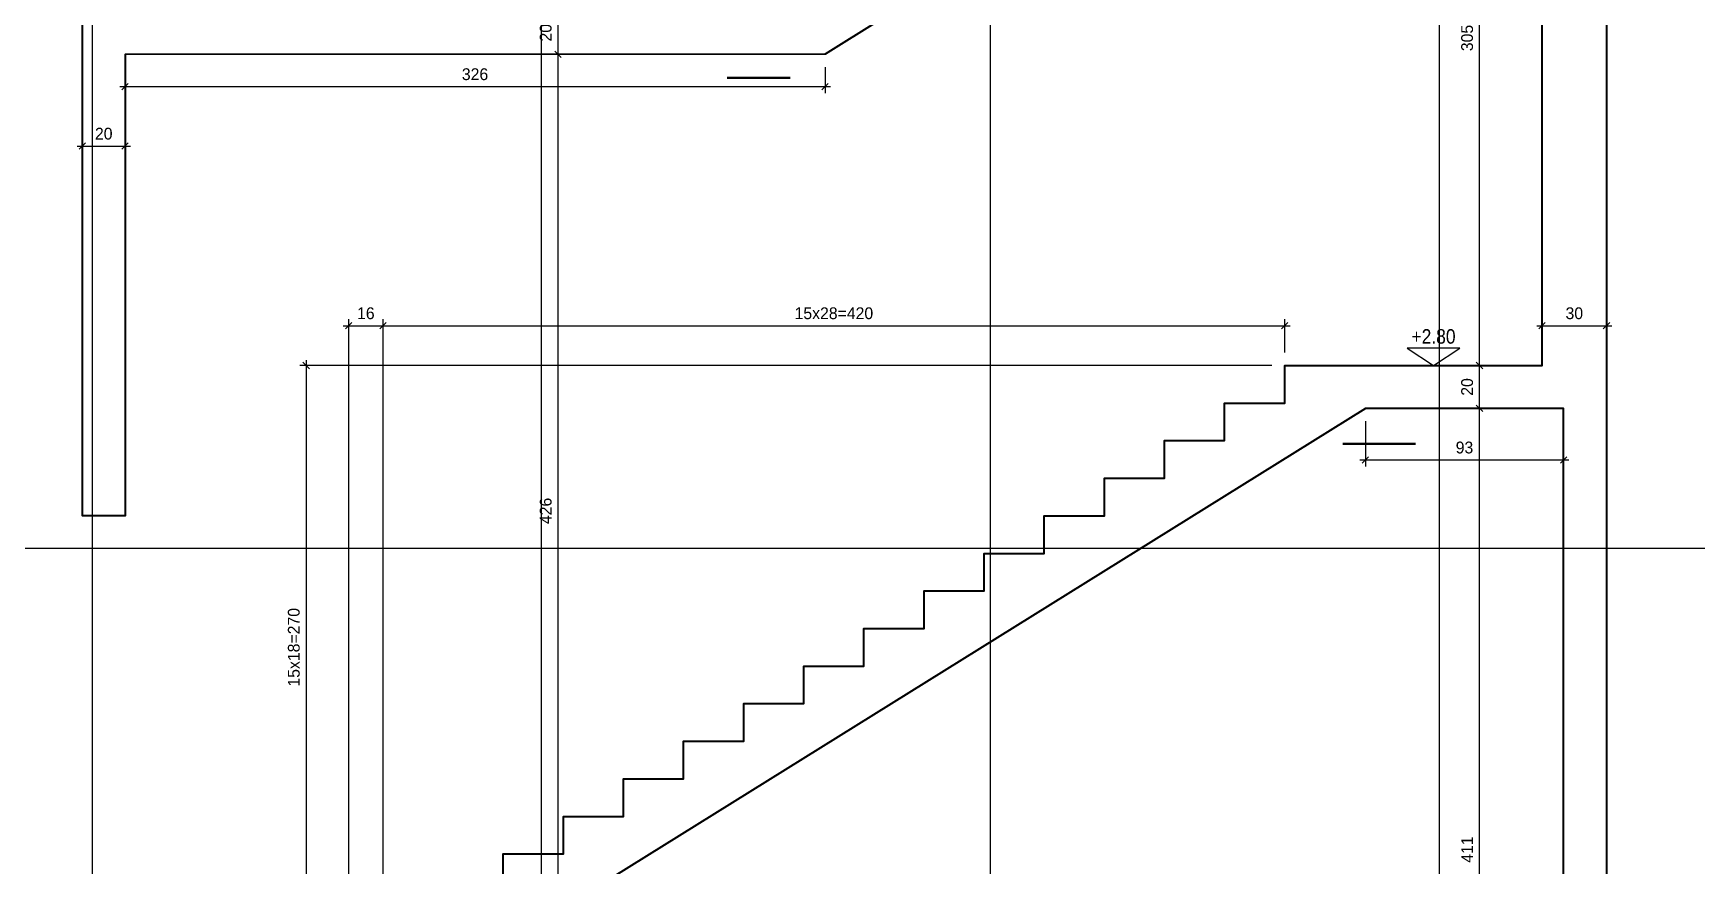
# Model space of a CAD drawing. Header units: inches. Extents: x -5298 to 11252, y 8210 to 22495.
# Drawn here: x 7306 to 8080, y 15653 to 16041 of the extents above; entities that cross this region are included whole.
import ezdxf
from ezdxf.enums import TextEntityAlignment as Align

# ---------------------------------------------------------------- set-up
doc = ezdxf.new("R2010")
doc.units = ezdxf.units.IN
doc.header["$LTSCALE"] = 11
doc.header["$MEASUREMENT"] = 0
doc.layers.get('Defpoints').update_dxf_attribs({"color": 40})
for name, color, linetype in [('BEAM', 3, 'Continuous'), ('dim-50-v', 2, 'Continuous'), ('otm-text', 1, 'Continuous'), ('P-lines', 3, 'Continuous')]:
    doc.layers.add(name, color=color, linetype=linetype)
doc.layers.add('W', color=1, linetype='Continuous', lineweight=50)
doc.layers.add('W-Conc', color=3, linetype='Continuous', lineweight=40)
doc.styles.add('danmm', font='danmm.shx', dxfattribs={"width": 0.9})
doc.styles.add('HEBTXT', font='hebtxt-weld.shx')
doc.styles.add('ROMANS', font='romans')
doc.dimstyles.new('25', dxfattribs={"dimtxt": 5.5, "dimasz": 3, "dimexe": 3, "dimexo": 6, "dimgap": 3, "dimtad": 1, "dimdec": 0, "dimrnd": 0.5, "dimtxsty": 'HEBTXT', "dimblk1": 'OBLIQUE', "dimblk2": 'OBLIQUE', "dimsah": 1, "dimcen": 1, "dimdle": 2.5, "dimclre": 9, "dimclrt": 3, "dimazin": 3, "dimtfac": 1, "dimtdec": 0, "dimtix": 1, "dimtmove": 2, "dimatfit": 3, "dimldrblk": 'OBLIQUE'})

# ---------------------------------------------------------------- blocks, each defined once
blk = doc.blocks.new('_OBLIQUE')
at = {"color": 0, "linetype": 'ByBlock'}
blk.add_line((-0.5, -0.5), (0.5, 0.5), dxfattribs=at)
blk = doc.blocks.new('*D995')
at = {"layer": 'Defpoints', "color": 0, "ltscale": 5, "transparency": 16777216}
for p in [(7979, 15866.47, -0.31), (7979.14, 15866.47), (7978.36, 15455.54, -0.31)]:
    blk.add_point(p, dxfattribs=at)
at = {"layer": 'dim-50-v', "color": 0, "lineweight": -2, "ltscale": 5, "transparency": 16777216}
blk.add_line((7979.14, 15453.04), (7979.14, 15868.97), dxfattribs=at)
at = {"layer": 'dim-50-v', "color": 9, "lineweight": -2, "ltscale": 5, "transparency": 16777216}
for p, q in [((7985, 15866.47), (7982.14, 15866.47)), ((7984.36, 15455.54), (7982.14, 15455.54))]:
    blk.add_line(p, q, dxfattribs=at)
at = {"layer": 'dim-50-v', "color": 0, "lineweight": -2, "ltscale": 5, "transparency": 16777216, "xscale": 3, "yscale": 3, "zscale": 3}
for p, rotation in [((7979.14, 15866.47), 90), ((7979.14, 15455.54), 270)]:
    blk.add_blockref('_OBLIQUE', p, dxfattribs=dict(at, rotation=rotation))
at = {"layer": 'dim-50-v', "color": 3, "ltscale": 5, "transparency": 16777216, "insert": (7973.39, 15661.01), "char_height": 5.5, "attachment_point": 5, "rotation": 90, "style": 'HEBTXT'}
blk.add_mtext('\\A1;411', dxfattribs=at)
blk = doc.blocks.new('*D996')
at = {"layer": 'Defpoints', "color": 0, "ltscale": 5, "transparency": 16777216}
for p in [(7978.61, 15886.47, -0.31), (7979.14, 15886.47), (7979, 15866.47, -0.31)]:
    blk.add_point(p, dxfattribs=at)
at = {"layer": 'dim-50-v', "color": 0, "lineweight": -2, "ltscale": 5, "transparency": 16777216}
blk.add_line((7979.14, 15863.97), (7979.14, 15888.97), dxfattribs=at)
at = {"layer": 'dim-50-v', "color": 9, "lineweight": -2, "ltscale": 5, "transparency": 16777216}
for p, q in [((7984.61, 15886.47), (7982.14, 15886.47)), ((7985, 15866.47), (7982.14, 15866.47))]:
    blk.add_line(p, q, dxfattribs=at)
at = {"layer": 'dim-50-v', "color": 0, "lineweight": -2, "ltscale": 5, "transparency": 16777216, "xscale": 3, "yscale": 3, "zscale": 3}
for p, rotation in [((7979.14, 15886.47), 90), ((7979.14, 15866.47), 270)]:
    blk.add_blockref('_OBLIQUE', p, dxfattribs=dict(at, rotation=rotation))
at = {"layer": 'dim-50-v', "color": 3, "ltscale": 5, "transparency": 16777216, "insert": (7973.39, 15876.47), "char_height": 5.5, "attachment_point": 5, "rotation": 90, "style": 'HEBTXT'}
blk.add_mtext('\\A1;20', dxfattribs=at)
blk = doc.blocks.new('*D997')
at = {"layer": 'Defpoints', "color": 0, "ltscale": 5, "transparency": 16777216}
for p in [(7974.44, 16191.5, -0.31), (7979.14, 16191.5), (7978.61, 15886.47, -0.31)]:
    blk.add_point(p, dxfattribs=at)
at = {"layer": 'dim-50-v', "color": 0, "lineweight": -2, "ltscale": 5, "transparency": 16777216}
blk.add_line((7979.14, 15883.97), (7979.14, 16194), dxfattribs=at)
at = {"layer": 'dim-50-v', "color": 9, "lineweight": -2, "ltscale": 5, "transparency": 16777216}
for p, q in [((7980.44, 16191.5), (7982.14, 16191.5)), ((7984.61, 15886.47), (7982.14, 15886.47))]:
    blk.add_line(p, q, dxfattribs=at)
at = {"layer": 'dim-50-v', "color": 0, "lineweight": -2, "ltscale": 5, "transparency": 16777216, "xscale": 3, "yscale": 3, "zscale": 3}
for p, rotation in [((7979.14, 16191.5), 90), ((7979.14, 15886.47), 270)]:
    blk.add_blockref('_OBLIQUE', p, dxfattribs=dict(at, rotation=rotation))
at = {"layer": 'dim-50-v', "color": 3, "ltscale": 5, "transparency": 16777216, "insert": (7973.39, 16038.99), "char_height": 5.5, "attachment_point": 5, "rotation": 90, "style": 'HEBTXT'}
blk.add_mtext('\\A1;305', dxfattribs=at)
blk = doc.blocks.new('MF1')
blk.add_lwpolyline([(30, 20), (0, 0), (-30, 20)], close=True)
at = {"style": 'ROMANS'}
blk.add_attdef('0', text='', height=6, dxfattribs=at).set_placement((0, 25), align=Align.CENTER)
blk = doc.blocks.new('*D1006')
at = {"layer": 'Defpoints', "color": 0, "ltscale": 5, "transparency": 16777216}
for p in [(7549.97, 16031.41), (7586.43, 16031.41, -0.31), (7636.42, 15606.07, -0.31)]:
    blk.add_point(p, dxfattribs=at)
at = {"layer": 'dim-50-v', "color": 9, "lineweight": -2, "ltscale": 5, "transparency": 16777216}
for p, q in [((7580.43, 16031.41), (7546.97, 16031.41)), ((7630.42, 15606.07), (7546.97, 15606.07))]:
    blk.add_line(p, q, dxfattribs=at)
at = {"layer": 'dim-50-v', "color": 0, "lineweight": -2, "ltscale": 5, "transparency": 16777216}
blk.add_line((7549.97, 15603.57), (7549.97, 16033.91), dxfattribs=at)
at = {"layer": 'dim-50-v', "color": 0, "lineweight": -2, "ltscale": 5, "transparency": 16777216, "xscale": 3, "yscale": 3, "zscale": 3}
for p, rotation in [((7549.97, 16031.41), 90), ((7549.97, 15606.07), 270)]:
    blk.add_blockref('_OBLIQUE', p, dxfattribs=dict(at, rotation=rotation))
at = {"layer": 'dim-50-v', "color": 3, "ltscale": 5, "transparency": 16777216, "insert": (7544.22, 15818.74), "char_height": 5.5, "attachment_point": 5, "rotation": 90, "style": 'HEBTXT'}
blk.add_mtext('\\A1;426', dxfattribs=at)
blk = doc.blocks.new('*D1007')
at = {"layer": 'Defpoints', "color": 0, "ltscale": 5, "transparency": 16777216}
for p in [(7549.97, 16051.47), (7586.43, 16051.47, -0.31), (7586.43, 16031.41, -0.31)]:
    blk.add_point(p, dxfattribs=at)
at = {"layer": 'dim-50-v', "color": 0, "lineweight": -2, "ltscale": 5, "transparency": 16777216}
blk.add_line((7549.97, 16028.91), (7549.97, 16053.97), dxfattribs=at)
at = {"layer": 'dim-50-v', "color": 9, "lineweight": -2, "ltscale": 5, "transparency": 16777216}
for p, q in [((7580.43, 16051.47), (7546.97, 16051.47)), ((7580.43, 16031.41), (7546.97, 16031.41))]:
    blk.add_line(p, q, dxfattribs=at)
at = {"layer": 'dim-50-v', "color": 0, "lineweight": -2, "ltscale": 5, "transparency": 16777216, "xscale": 3, "yscale": 3, "zscale": 3}
for p, rotation in [((7549.97, 16051.47), 90), ((7549.97, 16031.41), 270)]:
    blk.add_blockref('_OBLIQUE', p, dxfattribs=dict(at, rotation=rotation))
at = {"layer": 'dim-50-v', "color": 3, "ltscale": 5, "transparency": 16777216, "insert": (7544.22, 16041.44), "char_height": 5.5, "attachment_point": 5, "rotation": 90, "style": 'HEBTXT'}
blk.add_mtext('\\A1;20', dxfattribs=at)
blk = doc.blocks.new('*D961')
at = {"layer": 'Defpoints', "color": 0, "ltscale": 5, "transparency": 16777216}
for p in [(7468.42, 15905.01), (7468.42, 15680.38, -0.31), (7452.42, 15596.47, -0.31)]:
    blk.add_point(p, dxfattribs=at)
at = {"layer": 'dim-50-v', "color": 9, "lineweight": -2, "ltscale": 5, "transparency": 16777216}
for p, q in [((7452.42, 15602.47), (7452.42, 15908.01)), ((7468.42, 15686.38), (7468.42, 15908.01))]:
    blk.add_line(p, q, dxfattribs=at)
at = {"layer": 'dim-50-v', "color": 0, "lineweight": -2, "ltscale": 5, "transparency": 16777216}
blk.add_line((7449.92, 15905.01), (7470.92, 15905.01), dxfattribs=at)
at = {"layer": 'dim-50-v', "color": 0, "lineweight": -2, "ltscale": 5, "transparency": 16777216, "xscale": 3, "yscale": 3, "zscale": 3, "rotation": 180}
blk.add_blockref('_OBLIQUE', (7452.42, 15905.01), dxfattribs=at)
at = {"layer": 'dim-50-v', "color": 0, "lineweight": -2, "ltscale": 5, "transparency": 16777216, "xscale": 3, "yscale": 3, "zscale": 3}
blk.add_blockref('_OBLIQUE', (7468.42, 15905.01), dxfattribs=at)
at = {"layer": 'dim-50-v', "color": 3, "ltscale": 5, "transparency": 16777216, "insert": (7460.42, 15910.76), "char_height": 5.5, "attachment_point": 5, "style": 'HEBTXT'}
blk.add_mtext('\\A1;16', dxfattribs=at)
blk = doc.blocks.new('*D962')
at = {"layer": 'Defpoints', "color": 0, "ltscale": 5, "transparency": 16777216}
for p in [(7888.43, 15905.01), (7888.43, 15886.47, -0.31), (7468.42, 15623.97, -0.31)]:
    blk.add_point(p, dxfattribs=at)
at = {"layer": 'dim-50-v', "color": 9, "lineweight": -2, "ltscale": 5, "transparency": 16777216}
for p, q in [((7468.42, 15629.97), (7468.42, 15908.01)), ((7888.43, 15892.47), (7888.43, 15908.01))]:
    blk.add_line(p, q, dxfattribs=at)
at = {"layer": 'dim-50-v', "color": 0, "lineweight": -2, "ltscale": 5, "transparency": 16777216}
blk.add_line((7465.92, 15905.01), (7890.93, 15905.01), dxfattribs=at)
at = {"layer": 'dim-50-v', "color": 0, "lineweight": -2, "ltscale": 5, "transparency": 16777216, "xscale": 3, "yscale": 3, "zscale": 3, "rotation": 180}
blk.add_blockref('_OBLIQUE', (7468.42, 15905.01), dxfattribs=at)
at = {"layer": 'dim-50-v', "color": 0, "lineweight": -2, "ltscale": 5, "transparency": 16777216, "xscale": 3, "yscale": 3, "zscale": 3}
blk.add_blockref('_OBLIQUE', (7888.43, 15905.01), dxfattribs=at)
at = {"layer": 'dim-50-v', "color": 3, "ltscale": 5, "transparency": 16777216, "insert": (7678.42, 15910.76), "char_height": 5.5, "attachment_point": 5, "style": 'HEBTXT'}
blk.add_mtext('\\A1;15x28=420', dxfattribs=at)
blk = doc.blocks.new('*D963')
at = {"layer": 'Defpoints', "color": 0, "ltscale": 5, "transparency": 16777216}
for p in [(8038.31, 15905.01), (8038.31, 15905.01), (8008.29, 15886.47, -0.31)]:
    blk.add_point(p, dxfattribs=at)
at = {"layer": 'dim-50-v', "color": 9, "lineweight": -2, "ltscale": 5, "transparency": 16777216}
for p, q in [((8008.29, 15892.47), (8008.29, 15908.01)), ((8038.31, 15911.01), (8038.31, 15908.01))]:
    blk.add_line(p, q, dxfattribs=at)
at = {"layer": 'dim-50-v', "color": 0, "lineweight": -2, "ltscale": 5, "transparency": 16777216}
blk.add_line((8005.79, 15905.01), (8040.81, 15905.01), dxfattribs=at)
at = {"layer": 'dim-50-v', "color": 0, "lineweight": -2, "ltscale": 5, "transparency": 16777216, "xscale": 3, "yscale": 3, "zscale": 3, "rotation": 180}
blk.add_blockref('_OBLIQUE', (8008.29, 15905.01), dxfattribs=at)
at = {"layer": 'dim-50-v', "color": 0, "lineweight": -2, "ltscale": 5, "transparency": 16777216, "xscale": 3, "yscale": 3, "zscale": 3}
blk.add_blockref('_OBLIQUE', (8038.31, 15905.01), dxfattribs=at)
at = {"layer": 'dim-50-v', "color": 3, "ltscale": 5, "transparency": 16777216, "insert": (8023.3, 15910.76), "char_height": 5.5, "attachment_point": 5, "style": 'HEBTXT'}
blk.add_mtext('\\A1;30', dxfattribs=at)
blk = doc.blocks.new('*D969')
at = {"layer": 'Defpoints', "color": 0, "ltscale": 5, "transparency": 16777216}
for p in [(7888.43, 15886.47, -0.31), (7432.64, 15623.97), (7496.42, 15623.97, -0.31)]:
    blk.add_point(p, dxfattribs=at)
at = {"layer": 'dim-50-v', "color": 9, "lineweight": -2, "ltscale": 5, "transparency": 16777216}
for p, q in [((7882.43, 15886.47), (7429.64, 15886.47)), ((7490.42, 15623.97), (7429.64, 15623.97))]:
    blk.add_line(p, q, dxfattribs=at)
at = {"layer": 'dim-50-v', "color": 0, "lineweight": -2, "ltscale": 5, "transparency": 16777216}
blk.add_line((7432.64, 15888.97), (7432.64, 15621.47), dxfattribs=at)
at = {"layer": 'dim-50-v', "color": 0, "lineweight": -2, "ltscale": 5, "transparency": 16777216, "xscale": 3, "yscale": 3, "zscale": 3}
for p, rotation in [((7432.64, 15886.47), 90), ((7432.64, 15623.97), 270)]:
    blk.add_blockref('_OBLIQUE', p, dxfattribs=dict(at, rotation=rotation))
at = {"layer": 'dim-50-v', "color": 3, "ltscale": 5, "transparency": 16777216, "insert": (7426.89, 15755.22), "char_height": 5.5, "attachment_point": 5, "rotation": 90, "style": 'HEBTXT'}
blk.add_mtext('\\A1;15x18=270', dxfattribs=at)
blk = doc.blocks.new('*D982')
at = {"layer": 'Defpoints', "color": 0, "ltscale": 5, "transparency": 16777216}
for p in [(7328.41, 15997.95, 0.01), (7348.27, 15997.95, 0.01), (7348.27, 15988.65)]:
    blk.add_point(p, dxfattribs=at)
at = {"layer": 'dim-50-v', "color": 9, "lineweight": -2, "ltscale": 5, "transparency": 16777216}
for p, q in [((7328.41, 15991.95), (7328.41, 15985.65)), ((7348.27, 15991.95), (7348.27, 15985.65))]:
    blk.add_line(p, q, dxfattribs=at)
at = {"layer": 'dim-50-v', "color": 0, "lineweight": -2, "ltscale": 5, "transparency": 16777216}
blk.add_line((7325.91, 15988.65), (7350.77, 15988.65), dxfattribs=at)
at = {"layer": 'dim-50-v', "color": 0, "lineweight": -2, "ltscale": 5, "transparency": 16777216, "xscale": 3, "yscale": 3, "zscale": 3, "rotation": 180}
blk.add_blockref('_OBLIQUE', (7328.41, 15988.65), dxfattribs=at)
at = {"layer": 'dim-50-v', "color": 0, "lineweight": -2, "ltscale": 5, "transparency": 16777216, "xscale": 3, "yscale": 3, "zscale": 3}
blk.add_blockref('_OBLIQUE', (7348.27, 15988.65), dxfattribs=at)
at = {"layer": 'dim-50-v', "color": 3, "ltscale": 5, "transparency": 16777216, "insert": (7338.34, 15994.4), "char_height": 5.5, "attachment_point": 5, "style": 'HEBTXT'}
blk.add_mtext('\\A1;20', dxfattribs=at)
blk = doc.blocks.new('*D984')
at = {"layer": 'Defpoints', "color": 0, "linetype": 'Continuous', "transparency": 16777216}
for p in [(7674.3, 16031.47, 0.01), (7674.3, 16016.34), (7348.27, 15997.95, 0.01)]:
    blk.add_point(p, dxfattribs=at)
at = {"layer": 'dim-50-v', "color": 9, "linetype": 'Continuous', "lineweight": -2, "transparency": 16777216}
for p, q in [((7674.3, 16025.47), (7674.3, 16013.34)), ((7348.27, 16003.95), (7348.27, 16019.34))]:
    blk.add_line(p, q, dxfattribs=at)
at = {"layer": 'dim-50-v', "color": 0, "linetype": 'Continuous', "lineweight": -2, "transparency": 16777216}
blk.add_line((7345.77, 16016.34), (7676.8, 16016.34), dxfattribs=at)
at = {"layer": 'dim-50-v', "color": 0, "linetype": 'Continuous', "lineweight": -2, "transparency": 16777216, "xscale": 3, "yscale": 3, "zscale": 3, "rotation": 180}
blk.add_blockref('_OBLIQUE', (7348.27, 16016.34), dxfattribs=at)
at = {"layer": 'dim-50-v', "color": 0, "linetype": 'Continuous', "lineweight": -2, "transparency": 16777216, "xscale": 3, "yscale": 3, "zscale": 3}
blk.add_blockref('_OBLIQUE', (7674.3, 16016.34), dxfattribs=at)
at = {"layer": 'dim-50-v', "color": 3, "linetype": 'Continuous', "transparency": 16777216, "insert": (7511.28, 16022.09), "char_height": 5.5, "attachment_point": 5, "style": 'HEBTXT'}
blk.add_mtext('\\A1;326', dxfattribs=at)
blk = doc.blocks.new('*D985')
at = {"layer": 'Defpoints', "color": 0, "ltscale": 5, "transparency": 16777216}
for p in [(7925.97, 15866.47, 0.01), (8018.32, 15866.47, 0.01), (8018.32, 15842.47)]:
    blk.add_point(p, dxfattribs=at)
at = {"layer": 'dim-50-v', "color": 9, "lineweight": -2, "ltscale": 5, "transparency": 16777216}
for p, q in [((7925.97, 15860.47), (7925.97, 15839.47)), ((8018.32, 15860.47), (8018.32, 15839.47))]:
    blk.add_line(p, q, dxfattribs=at)
at = {"layer": 'dim-50-v', "color": 0, "lineweight": -2, "ltscale": 5, "transparency": 16777216}
blk.add_line((7923.47, 15842.47), (8020.82, 15842.47), dxfattribs=at)
at = {"layer": 'dim-50-v', "color": 0, "lineweight": -2, "ltscale": 5, "transparency": 16777216, "xscale": 3, "yscale": 3, "zscale": 3, "rotation": 180}
blk.add_blockref('_OBLIQUE', (7925.97, 15842.47), dxfattribs=at)
at = {"layer": 'dim-50-v', "color": 0, "lineweight": -2, "ltscale": 5, "transparency": 16777216, "xscale": 3, "yscale": 3, "zscale": 3}
blk.add_blockref('_OBLIQUE', (8018.32, 15842.47), dxfattribs=at)
at = {"layer": 'dim-50-v', "color": 3, "ltscale": 5, "transparency": 16777216, "insert": (7972.14, 15848.22), "char_height": 5.5, "attachment_point": 5, "style": 'HEBTXT'}
blk.add_mtext('\\A1;93', dxfattribs=at)

msp = doc.modelspace()

# ---------------------------------------------------------------- linework, layer by layer
at = {"layer": 'BEAM', "color": 5}
for p, q in [((7333.031, 11503.269), (7333.031, 17785.198)), ((7542.211, 11503.269), (7542.211, 17785.198)), ((7751.391, 11503.269), (7751.391, 17785.198)), ((7960.571, 11503.269), (7960.571, 17785.198)), ((6496.312, 15801.431), (10470.731, 15801.431))]:
    msp.add_line(p, q, dxfattribs=at)
at = {"layer": 'W', "ltscale": 5}
for points, elevation in [([(7628.777, 16020.411), (7658.115, 16020.411)], 0.077), ([(7949.395, 15849.96), (7915.496, 15849.96)], -0.185)]:
    msp.add_lwpolyline(points, dxfattribs=dict(at, elevation=elevation))
at = {"layer": 'W-Conc', "ltscale": 5, "elevation": -0.3}
for points in [[(8038.31, 16560.979), (8038.318, 15090.965)], [(7930.578, 16191.501), (7674.295, 16031.471), (7348.268, 16031.261), (7348.268, 15816.471), (7328.406, 15816.471), (7328.406, 16061.471)], [(7524.416, 15641.471), (7524.416, 15658.971), (7552.42, 15658.971), (7552.42, 15676.471), (7580.416, 15676.471), (7580.416, 15693.971), (7608.416, 15693.971), (7608.416, 15711.471), (7636.427, 15711.471), (7636.427, 15728.971), (7664.427, 15728.971), (7664.427, 15746.471), (7692.427, 15746.471), (7692.427, 15763.971), (7720.427, 15763.971), (7720.427, 15781.471), (7748.427, 15781.471), (7748.427, 15798.971), (7776.427, 15798.971), (7776.427, 15816.471), (7804.427, 15816.471), (7804.427, 15833.971), (7832.427, 15833.971), (7832.427, 15851.471), (7832.427, 15851.471), (7860.427, 15851.471), (7860.427, 15868.971), (7888.427, 15868.971), (7888.427, 15886.471), (8008.294, 15886.471), (8008.294, 16061.471)], [(8018.318, 15455.541), (8018.318, 15866.471), (7925.97, 15866.471), (7492.415, 15596.471)]]:
    msp.add_lwpolyline(points, dxfattribs=at)

# ---------------------------------------------------------------- block references
at = {"layer": 'P-lines', "color": 3}
ref = msp.add_blockref('MF1', (7957.715, 15886.471, -0.3), dxfattribs=dict(at, xscale=-0.4065600000089035, yscale=0.4065600000089035, zscale=0.4065600000089035))
ref.add_attrib('-3.25', '+2.80', dxfattribs={"layer": 'otm-text', "height": 6.75, "style": 'danmm', "width": 0.9}).set_placement((7957.715, 15896.635, -0.3), align=Align.CENTER)

# ---------------------------------------------------------------- dimensions: what is measured, and where the dimension line sits
at = {"layer": 'dim-50-v', "ltscale": 5}
for base, p1, p2, picture, middle in [((7979.142, 16191.501, 0.007), (7978.606, 15886.471, -0.3), (7974.437, 16191.501, -0.3), '*D997', (7973.392, 16038.986, 0.007)), ((7549.971, 16051.471, 0.007), (7586.426, 16031.415, -0.3), (7586.426, 16051.471, -0.3), '*D1007', (7544.221, 16041.443, 0.007)), ((7549.971, 16031.415, 0.007), (7636.424, 15606.074, -0.3), (7586.426, 16031.415, -0.3), '*D1006', (7544.221, 15818.744, 0.007)), ((7979.142, 15886.471, 0.007), (7978.998, 15866.471, -0.3), (7978.606, 15886.471, -0.3), '*D996', (7973.392, 15876.471, 0.007)), ((7979.142, 15866.471, 0.007), (7978.363, 15455.541, -0.3), (7978.998, 15866.471, -0.3), '*D995', (7973.392, 15661.006, 0.007))]:
    dim = msp.add_linear_dim(base=base, p1=p1, p2=p2, angle=90, dimstyle='25', dxfattribs=at)
    dim.commit()
    dim.dimension.update_dxf_attribs({"geometry": picture, "text_midpoint": middle})
at = {"layer": 'dim-50-v', "linetype": 'Continuous'}
dim = msp.add_linear_dim(base=(7674.295, 16016.341, -0.307), p1=(7348.268, 15997.946, -0.3), p2=(7674.295, 16031.471, -0.3), dimstyle='25', dxfattribs=at)
dim.commit()
dim.dimension.update_dxf_attribs({"geometry": '*D984', "text_midpoint": (7511.282, 16022.091, -0.307)})
at = {"layer": 'dim-50-v', "ltscale": 5}
for base, p1, p2, picture, middle in [((7348.268, 15988.648, -0.307), (7328.406, 15997.946, -0.3), (7348.268, 15997.946, -0.3), '*D982', (7338.337, 15994.398, -0.307)), ((7468.416, 15905.006, 0.007), (7452.416, 15596.471, -0.3), (7468.416, 15680.382, -0.3), '*D961', (7460.416, 15910.756, 0.007)), ((8038.314, 15905.006, 0.007), (8008.294, 15886.471, -0.3), (8038.314, 15905.006, 0.007), '*D963', (8023.304, 15910.756, 0.007)), ((8018.318, 15842.466, -0.307), (7925.97, 15866.471, -0.3), (8018.318, 15866.471, -0.3), '*D985', (7972.144, 15848.216, -0.307))]:
    dim = msp.add_linear_dim(base=base, p1=p1, p2=p2, dimstyle='25', dxfattribs=at)
    dim.commit()
    dim.dimension.update_dxf_attribs({"geometry": picture, "text_midpoint": middle})
dim = msp.add_linear_dim(base=(7888.427, 15905.006, 0.007), p1=(7468.416, 15623.971, -0.3), p2=(7888.427, 15886.471, -0.3), text='15x28=420', dimstyle='25', dxfattribs=at)
dim.commit()
dim.dimension.update_dxf_attribs({"geometry": '*D962', "text_midpoint": (7678.421, 15910.756, 0.007)})
dim = msp.add_linear_dim(base=(7432.642, 15623.971, 0.007), p1=(7888.427, 15886.471, -0.3), p2=(7496.416, 15623.971, -0.3), angle=90, text='15x18=270', dimstyle='25', dxfattribs=at)
dim.commit()
dim.dimension.update_dxf_attribs({"geometry": '*D969', "text_midpoint": (7426.892, 15755.221, 0.007)})

doc.saveas('drawing.dxf')
